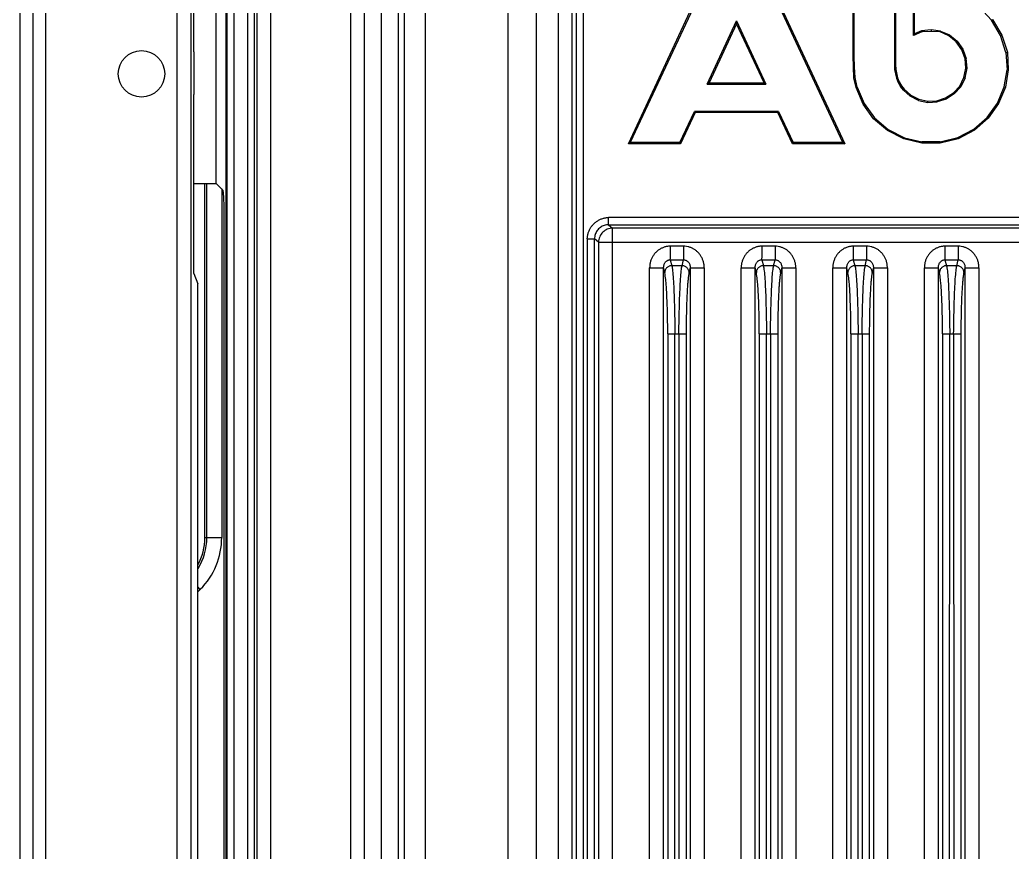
# Model space of a CAD drawing. Header units: millimetres. Extents: x -3132 to 28633, y 682 to 5849.
# Drawn here: x -813.8 to -743.4, y 2181.8 to 2240.9 of the extents above; entities that cross this region are included whole.
import ezdxf

# ---------------------------------------------------------------- set-up
doc = ezdxf.new("R2010")
doc.units = ezdxf.units.MM

msp = doc.modelspace()

# ---------------------------------------------------------------- linework, layer by layer
at = {"linetype": 'Continuous'}
for p, q in [((-813.804, 2425.883), (-813.804, 1997.445)), ((-812.887, 2425.883), (-812.887, 1998.486)), ((-786.939, 2104.595), (-786.939, 2411.041)), ((-788.165, 2378.354), (-788.165, 2105.401)), ((-779.17, 2354.387), (-779.17, 2117.202)), ((-799.17, 2348.058), (-799.17, 2126.058)), ((-799.117, 2345.044), (-799.117, 2129.072)), ((-798.599, 2129.548), (-798.599, 2344.567)), ((-797.653, 2344.558), (-797.653, 2129.558)), ((-797.153, 2129.532), (-797.153, 2344.584)), ((-796.995, 2344.822), (-796.995, 2129.294)), ((-795.995, 2129.243), (-795.995, 2344.872)), ((-790.336, 2344.872), (-790.336, 2129.243)), ((-789.337, 2129.171), (-789.337, 2344.945)), ((-799.187, 2344.075), (-799.187, 2130.04)), ((-775.606, 2343.949), (-775.606, 2130.167)), ((-774.612, 2130.167), (-774.612, 2343.949)), ((-777.17, 2339.817), (-777.17, 2134.298)), ((-811.97, 2134.889), (-811.97, 2339.4)), ((-774.324, 2337.487), (-774.324, 2136.629)), ((-773.81, 2136.629), (-773.81, 2337.487)), ((-802.653, 2329.82), (-802.653, 2144.572)), ((-801.654, 2144.572), (-801.654, 2329.82)), ((-785.033, 2296.363), (-785.033, 2180.505)), ((-786.508, 2179.129), (-786.506, 2294.987)), ((-801.467, 2238.615), (-801.467, 2251.238)), ((-754.666, 2238.338), (-754.67, 2246.681)), ((-754.583, 2238.338), (-754.583, 2246.594)), ((-751.741, 2246.594), (-751.741, 2237.754)), ((-751.653, 2246.681), (-751.648, 2237.755)), ((-799.869, 2229.281), (-799.869, 2244.835)), ((-770.615, 2232.092), (-765.52, 2243.022)), ((-760.359, 2243.022), (-755.264, 2232.092)), ((-765.465, 2242.935), (-770.478, 2232.18)), ((-755.401, 2232.18), (-760.415, 2242.935)), ((-750.392, 2239.774), (-750.392, 2242.976)), ((-750.305, 2239.904), (-750.305, 2242.898)), ((-744.836, 2240.863), (-745.69, 2241.778)), ((-744.836, 2240.863), (-744.765, 2240.915)), ((-744.765, 2240.915), (-744.123, 2239.805)), ((-765.026, 2236.333), (-762.94, 2240.808)), ((-762.94, 2240.604), (-764.89, 2236.42)), ((-762.94, 2240.808), (-762.94, 2240.604)), ((-762.94, 2240.808), (-760.853, 2236.333)), ((-760.99, 2236.42), (-762.94, 2240.604)), ((-744.203, 2239.77), (-744.836, 2240.863)), ((-749.796, 2240.038), (-750.392, 2239.774)), ((-750.305, 2239.904), (-750.392, 2239.774)), ((-749.818, 2240.102), (-750.305, 2239.904)), ((-749.138, 2240.191), (-749.818, 2240.102)), ((-749.818, 2240.102), (-749.793, 2240.018)), ((-749.139, 2240.06), (-749.796, 2240.038)), ((-748.482, 2240.032), (-749.139, 2240.06)), ((-749.138, 2240.191), (-749.133, 2240.101)), ((-748.458, 2240.094), (-749.138, 2240.191)), ((-748.458, 2240.094), (-748.491, 2240.013)), ((-747.87, 2239.743), (-748.482, 2240.032)), ((-748.458, 2240.094), (-747.824, 2239.818)), ((-747.824, 2239.818), (-747.87, 2239.743)), ((-747.346, 2239.32), (-747.87, 2239.743)), ((-747.824, 2239.818), (-747.281, 2239.381)), ((-744.203, 2239.77), (-744.123, 2239.805)), ((-743.828, 2238.572), (-744.203, 2239.77)), ((-744.123, 2239.805), (-743.719, 2238.589)), ((-747.281, 2239.381), (-747.346, 2239.32)), ((-746.953, 2238.767), (-747.346, 2239.32)), ((-747.281, 2239.381), (-746.875, 2238.808)), ((-746.875, 2238.808), (-746.953, 2238.767)), ((-746.875, 2238.808), (-746.632, 2238.147)), ((-801.467, 2238.615), (-801.45, 2238.527)), ((-801.45, 2238.527), (-801.45, 2235.589)), ((-754.583, 2238.338), (-754.67, 2238.338)), ((-754.649, 2237.529), (-754.666, 2238.338)), ((-754.575, 2237.533), (-754.583, 2238.338)), ((-746.705, 2238.128), (-746.953, 2238.767)), ((-746.632, 2238.147), (-746.718, 2238.127)), ((-746.678, 2237.453), (-746.705, 2238.128)), ((-746.577, 2237.448), (-746.632, 2238.147)), ((-743.828, 2238.572), (-743.739, 2238.583)), ((-743.828, 2238.572), (-743.739, 2237.338)), ((-743.719, 2238.589), (-743.674, 2237.334)), ((-754.575, 2237.533), (-754.662, 2237.528)), ((-754.617, 2236.776), (-754.649, 2237.529)), ((-754.515, 2236.788), (-754.575, 2237.533)), ((-751.741, 2237.754), (-751.653, 2237.755)), ((-751.741, 2237.754), (-751.73, 2237.363)), ((-751.648, 2237.755), (-751.643, 2237.373)), ((-746.8, 2236.791), (-746.678, 2237.453)), ((-746.717, 2236.762), (-746.577, 2237.448)), ((-746.577, 2237.448), (-746.665, 2237.451)), ((-754.458, 2236.092), (-754.617, 2236.776)), ((-754.515, 2236.788), (-754.602, 2236.779)), ((-754.374, 2236.118), (-754.515, 2236.788)), ((-751.73, 2237.363), (-751.643, 2237.373)), ((-751.73, 2237.363), (-751.598, 2236.752)), ((-751.643, 2237.373), (-751.514, 2236.779)), ((-751.598, 2236.752), (-751.514, 2236.779)), ((-751.598, 2236.752), (-751.469, 2236.449)), ((-751.514, 2236.779), (-751.39, 2236.488)), ((-747.103, 2236.191), (-746.8, 2236.791)), ((-746.717, 2236.762), (-747.03, 2236.141)), ((-746.717, 2236.762), (-746.8, 2236.791)), ((-743.943, 2236.128), (-743.739, 2237.338)), ((-743.674, 2237.334), (-743.858, 2236.103)), ((-743.739, 2237.338), (-743.651, 2237.335)), ((-765.026, 2236.333), (-764.89, 2236.42)), ((-765.026, 2236.333), (-760.853, 2236.333)), ((-764.89, 2236.42), (-760.99, 2236.42)), ((-760.853, 2236.333), (-760.99, 2236.42)), ((-754.374, 2236.118), (-754.458, 2236.092)), ((-753.964, 2234.902), (-754.458, 2236.092)), ((-754.374, 2236.118), (-753.887, 2234.946)), ((-751.469, 2236.449), (-751.39, 2236.488)), ((-751.469, 2236.449), (-751.302, 2236.165)), ((-751.39, 2236.488), (-751.23, 2236.213)), ((-751.302, 2236.165), (-751.23, 2236.213)), ((-751.099, 2235.9), (-751.302, 2236.165)), ((-751.23, 2236.213), (-751.035, 2235.96)), ((-747.547, 2235.698), (-747.103, 2236.191)), ((-747.03, 2236.141), (-747.49, 2235.631)), ((-747.03, 2236.141), (-747.103, 2236.191)), ((-744.416, 2234.986), (-743.943, 2236.128)), ((-743.858, 2236.103), (-744.339, 2234.944)), ((-743.943, 2236.128), (-743.858, 2236.103)), ((-801.467, 2235.501), (-801.45, 2235.589)), ((-801.467, 2222.878), (-801.467, 2235.501)), ((-751.099, 2235.9), (-751.035, 2235.96)), ((-750.612, 2235.475), (-751.099, 2235.9)), ((-751.035, 2235.96), (-750.563, 2235.548)), ((-750.612, 2235.475), (-750.563, 2235.548)), ((-750.024, 2235.176), (-750.612, 2235.475)), ((-750.563, 2235.548), (-749.994, 2235.259)), ((-748.722, 2235.139), (-748.102, 2235.345)), ((-748.102, 2235.345), (-747.547, 2235.698)), ((-748.064, 2235.265), (-748.102, 2235.345)), ((-747.49, 2235.631), (-748.064, 2235.265)), ((-747.49, 2235.631), (-747.547, 2235.698)), ((-753.887, 2234.946), (-753.964, 2234.902)), ((-753.214, 2233.87), (-753.964, 2234.902)), ((-753.887, 2234.946), (-753.149, 2233.93)), ((-750.024, 2235.176), (-749.994, 2235.259)), ((-750.024, 2235.176), (-749.374, 2235.03)), ((-749.994, 2235.259), (-749.366, 2235.125)), ((-749.374, 2235.03), (-749.368, 2235.118)), ((-749.374, 2235.03), (-748.706, 2235.059)), ((-749.366, 2235.125), (-748.722, 2235.139)), ((-748.706, 2235.059), (-748.722, 2235.146)), ((-748.064, 2235.265), (-748.706, 2235.059)), ((-745.143, 2233.964), (-744.416, 2234.986)), ((-744.339, 2234.944), (-745.078, 2233.905)), ((-744.416, 2234.986), (-744.339, 2234.944)), ((-766.963, 2232.18), (-765.93, 2234.395)), ((-765.874, 2234.308), (-766.907, 2232.092)), ((-765.93, 2234.395), (-765.874, 2234.308)), ((-759.95, 2234.395), (-765.93, 2234.395)), ((-760.005, 2234.308), (-765.874, 2234.308)), ((-759.95, 2234.395), (-760.005, 2234.308)), ((-758.972, 2232.092), (-760.005, 2234.308)), ((-759.95, 2234.395), (-758.916, 2232.18)), ((-753.149, 2233.93), (-753.214, 2233.87)), ((-752.232, 2233.037), (-753.214, 2233.87)), ((-753.149, 2233.93), (-752.183, 2233.11)), ((-746.096, 2233.133), (-745.143, 2233.964)), ((-745.078, 2233.905), (-746.047, 2233.06)), ((-745.143, 2233.964), (-745.078, 2233.905)), ((-752.183, 2233.11), (-752.232, 2233.037)), ((-751.062, 2232.444), (-752.232, 2233.037)), ((-752.183, 2233.11), (-751.031, 2232.526)), ((-751.031, 2232.526), (-751.062, 2232.444)), ((-751.031, 2232.526), (-749.779, 2232.22)), ((-748.493, 2232.221), (-747.241, 2232.535)), ((-747.21, 2232.453), (-748.482, 2232.133)), ((-747.241, 2232.535), (-746.096, 2233.133)), ((-747.241, 2232.535), (-747.21, 2232.453)), ((-746.047, 2233.06), (-747.21, 2232.453)), ((-746.096, 2233.133), (-746.047, 2233.06)), ((-770.478, 2232.18), (-770.615, 2232.092)), ((-766.907, 2232.092), (-770.615, 2232.092)), ((-766.963, 2232.18), (-770.478, 2232.18)), ((-766.963, 2232.18), (-766.907, 2232.092)), ((-758.916, 2232.18), (-758.972, 2232.092)), ((-755.264, 2232.092), (-758.972, 2232.092)), ((-755.401, 2232.18), (-758.916, 2232.18)), ((-755.401, 2232.18), (-755.264, 2232.092)), ((-749.79, 2232.132), (-751.062, 2232.444)), ((-749.779, 2232.22), (-749.79, 2232.132)), ((-748.482, 2232.133), (-749.79, 2232.132)), ((-748.493, 2232.221), (-749.779, 2232.22)), ((-748.493, 2232.221), (-748.482, 2232.133)), ((-801.467, 2229.281), (-799.869, 2229.281)), ((-800.665, 2204.142), (-800.665, 2229.281)), ((-800.53, 2204.142), (-800.542, 2229.281)), ((-799.368, 2228.78), (-799.869, 2229.281)), ((-799.477, 2228.889), (-799.477, 2204.142)), ((-799.309, 2126.058), (-799.309, 2227.719)), ((-772.018, 2226.348), (-772.018, 2226.86)), ((-710.323, 2226.86), (-772.018, 2226.86)), ((-772.018, 2226.348), (-771.731, 2226.107)), ((-772.018, 2226.348), (-710.323, 2226.348)), ((-771.731, 2226.1), (-771.731, 2226.107)), ((-710.61, 2226.107), (-771.731, 2226.107)), ((-771.731, 2225.707), (-771.731, 2225.971)), ((-771.731, 2225.5), (-771.731, 2225.707)), ((-773.531, 2225.35), (-773.531, 2136.629)), ((-773.531, 2225.35), (-773.017, 2225.35)), ((-773.017, 2136.629), (-773.017, 2225.35)), ((-772.729, 2225.109), (-773.017, 2225.35)), ((-772.729, 2225.109), (-772.729, 2130.167)), ((-772.729, 2225.109), (-772.721, 2225.109)), ((-772.721, 2225.109), (-772.387, 2225.108)), ((-772.387, 2225.108), (-772.191, 2225.109)), ((-772.191, 2225.109), (-771.813, 2225.111)), ((-771.813, 2225.111), (-771.734, 2225.111)), ((-771.735, 2130.167), (-771.734, 2225.111)), ((-771.734, 2225.111), (-710.606, 2225.109)), ((-767.631, 2224.074), (-767.631, 2224.822)), ((-766.71, 2224.822), (-767.631, 2224.822)), ((-766.71, 2224.822), (-766.71, 2223.86)), ((-761.131, 2224.074), (-761.131, 2224.822)), ((-760.21, 2224.822), (-761.131, 2224.822)), ((-760.21, 2224.822), (-760.21, 2223.86)), ((-754.631, 2224.074), (-754.631, 2224.822)), ((-753.71, 2224.822), (-754.631, 2224.822)), ((-753.71, 2224.822), (-753.71, 2223.86)), ((-748.131, 2224.074), (-748.131, 2224.822)), ((-747.21, 2224.822), (-748.131, 2224.822)), ((-747.21, 2224.822), (-747.21, 2223.86)), ((-769.107, 2128.67), (-769.106, 2223.299)), ((-767.655, 2223.86), (-767.534, 2223.443)), ((-767.655, 2223.86), (-766.71, 2223.86)), ((-766.807, 2223.443), (-767.534, 2223.443)), ((-766.807, 2223.443), (-766.71, 2223.86)), ((-766.229, 2223.299), (-766.315, 2222.929)), ((-766.229, 2223.299), (-766.229, 2142.248)), ((-766.229, 2223.299), (-765.235, 2223.299)), ((-765.235, 2223.299), (-765.235, 2141.249)), ((-762.606, 2142.248), (-762.606, 2223.299)), ((-761.155, 2223.86), (-761.034, 2223.443)), ((-761.155, 2223.86), (-760.21, 2223.86)), ((-760.307, 2223.443), (-761.034, 2223.443)), ((-760.307, 2223.443), (-760.21, 2223.86)), ((-759.729, 2223.299), (-759.815, 2222.929)), ((-759.729, 2223.299), (-759.729, 2140.114)), ((-759.729, 2223.299), (-758.735, 2223.299)), ((-758.735, 2223.299), (-758.734, 2128.67)), ((-756.107, 2128.67), (-756.106, 2223.299)), ((-754.655, 2223.86), (-753.71, 2223.86)), ((-754.655, 2223.86), (-754.534, 2223.443)), ((-753.807, 2223.443), (-754.534, 2223.443)), ((-753.807, 2223.443), (-753.71, 2223.86)), ((-753.229, 2223.299), (-753.315, 2222.929)), ((-753.229, 2223.299), (-753.229, 2128.667)), ((-753.229, 2223.299), (-752.235, 2223.299)), ((-752.235, 2223.299), (-752.234, 2128.67)), ((-749.607, 2128.67), (-749.606, 2223.299)), ((-748.155, 2223.86), (-747.21, 2223.86)), ((-748.155, 2223.86), (-748.034, 2223.443)), ((-747.307, 2223.443), (-748.034, 2223.443)), ((-747.307, 2223.443), (-747.21, 2223.86)), ((-746.729, 2223.299), (-746.815, 2222.929)), ((-746.729, 2223.299), (-746.729, 2128.667)), ((-746.729, 2223.299), (-745.735, 2223.299)), ((-745.735, 2223.299), (-745.734, 2128.67)), ((-801.467, 2222.878), (-801.17, 2222.162)), ((-768.112, 2128.667), (-768.112, 2223.28)), ((-768.033, 2222.96), (-768.112, 2223.28)), ((-761.533, 2222.96), (-761.612, 2223.28)), ((-761.612, 2142.248), (-761.612, 2223.28)), ((-755.112, 2128.667), (-755.112, 2223.28)), ((-755.033, 2222.96), (-755.112, 2223.28)), ((-748.612, 2128.667), (-748.612, 2223.28)), ((-748.533, 2222.96), (-748.612, 2223.28)), ((-801.17, 2144.293), (-801.17, 2222.162)), ((-767.824, 2218.614), (-767.824, 2135.129)), ((-767.824, 2218.614), (-766.517, 2218.614)), ((-767.325, 2135.129), (-767.31, 2218.614)), ((-767.031, 2218.614), (-767.016, 2135.129)), ((-766.516, 2218.967), (-766.517, 2218.731)), ((-766.517, 2218.731), (-766.517, 2135.129)), ((-761.324, 2218.614), (-760.017, 2218.614)), ((-761.324, 2218.614), (-761.324, 2135.129)), ((-760.825, 2135.129), (-760.81, 2218.614)), ((-760.531, 2218.614), (-760.516, 2135.129)), ((-760.016, 2218.967), (-760.017, 2218.731)), ((-760.017, 2218.731), (-760.017, 2135.129)), ((-754.824, 2218.614), (-753.517, 2218.614)), ((-754.824, 2218.614), (-754.824, 2135.129)), ((-754.325, 2135.129), (-754.31, 2218.614)), ((-754.031, 2218.614), (-754.016, 2135.129)), ((-753.516, 2218.967), (-753.517, 2218.731)), ((-753.517, 2218.731), (-753.517, 2135.129)), ((-748.324, 2218.614), (-747.017, 2218.614)), ((-748.324, 2218.614), (-748.324, 2135.129)), ((-747.825, 2135.129), (-747.81, 2218.614)), ((-747.531, 2218.614), (-747.516, 2135.129)), ((-747.016, 2218.967), (-747.017, 2218.731)), ((-747.017, 2218.731), (-747.017, 2135.129)), ((-800.665, 2204.142), (-799.477, 2204.142)), ((-800.996, 2200.473), (-801.17, 2200.648)), ((-801.17, 2200.299), (-800.996, 2200.473))]:
    msp.add_line(p, q, dxfattribs=at)
for points in [[(-799.309, 2227.719), (-799.327, 2228.241), (-799.347, 2228.626), (-799.368, 2228.781)], [(-773.531, 2225.35), (-773.529, 2225.402), (-773.526, 2225.454), (-773.52, 2225.507), (-773.512, 2225.56), (-773.503, 2225.614), (-773.491, 2225.667), (-773.477, 2225.719), (-773.462, 2225.772), (-773.444, 2225.824), (-773.425, 2225.875), (-773.404, 2225.926), (-773.381, 2225.976), (-773.356, 2226.026), (-773.329, 2226.075), (-773.3, 2226.123), (-773.27, 2226.17), (-773.237, 2226.216), (-773.204, 2226.261), (-773.168, 2226.305), (-773.131, 2226.348), (-773.092, 2226.389), (-773.052, 2226.429), (-773.011, 2226.467), (-772.968, 2226.504), (-772.924, 2226.539), (-772.879, 2226.573), (-772.833, 2226.605), (-772.786, 2226.635), (-772.738, 2226.663), (-772.689, 2226.69), (-772.64, 2226.714), (-772.59, 2226.737), (-772.539, 2226.758), (-772.488, 2226.777), (-772.436, 2226.794), (-772.384, 2226.809), (-772.332, 2226.822), (-772.28, 2226.833), (-772.227, 2226.842), (-772.174, 2226.85), (-772.122, 2226.855), (-772.069, 2226.858), (-772.018, 2226.86)], [(-772.018, 2226.348), (-772.096, 2226.345), (-772.175, 2226.335), (-772.252, 2226.32), (-772.328, 2226.299), (-772.402, 2226.272), (-772.473, 2226.239), (-772.541, 2226.201), (-772.606, 2226.157), (-772.668, 2226.109), (-772.725, 2226.056), (-772.778, 2225.998), (-772.827, 2225.937), (-772.87, 2225.871), (-772.909, 2225.803), (-772.941, 2225.732), (-772.968, 2225.658), (-772.989, 2225.583), (-773.005, 2225.506), (-773.014, 2225.428), (-773.017, 2225.35)], [(-771.731, 2226.107), (-771.82, 2226.103), (-771.918, 2226.089), (-772.016, 2226.065), (-772.112, 2226.03), (-772.204, 2225.987), (-772.29, 2225.934), (-772.369, 2225.874), (-772.435, 2225.814), (-772.496, 2225.747), (-772.555, 2225.669), (-772.608, 2225.582), (-772.652, 2225.49), (-772.686, 2225.394), (-772.711, 2225.296), (-772.725, 2225.198), (-772.729, 2225.109)], [(-771.734, 2225.111), (-771.733, 2225.27), (-771.731, 2225.5)], [(-771.731, 2225.971), (-771.731, 2226.066), (-771.731, 2226.1)], [(-767.631, 2224.822), (-767.68, 2224.821), (-767.73, 2224.82), (-767.779, 2224.816), (-767.829, 2224.811), (-767.878, 2224.803), (-767.928, 2224.794), (-767.978, 2224.782), (-768.027, 2224.769), (-768.076, 2224.754), (-768.125, 2224.737), (-768.174, 2224.718), (-768.222, 2224.697), (-768.269, 2224.674), (-768.316, 2224.65), (-768.362, 2224.623), (-768.407, 2224.595), (-768.452, 2224.565), (-768.497, 2224.532), (-768.54, 2224.498), (-768.583, 2224.462), (-768.624, 2224.425), (-768.664, 2224.385), (-768.703, 2224.344), (-768.74, 2224.302), (-768.776, 2224.258), (-768.811, 2224.214), (-768.843, 2224.168), (-768.874, 2224.121), (-768.903, 2224.073), (-768.93, 2224.025), (-768.955, 2223.975), (-768.978, 2223.925), (-768.999, 2223.874), (-769.019, 2223.823), (-769.037, 2223.771), (-769.052, 2223.719), (-769.066, 2223.666), (-769.077, 2223.613), (-769.087, 2223.561), (-769.095, 2223.508), (-769.1, 2223.455), (-769.104, 2223.403), (-769.105, 2223.35), (-769.106, 2223.299)], [(-766.381, 2224.784), (-766.489, 2224.805), (-766.599, 2224.818), (-766.71, 2224.822)], [(-765.235, 2223.299), (-765.236, 2223.351), (-765.238, 2223.404), (-765.242, 2223.457), (-765.248, 2223.51), (-765.256, 2223.564), (-765.266, 2223.617), (-765.278, 2223.67), (-765.292, 2223.722), (-765.307, 2223.775), (-765.325, 2223.827), (-765.344, 2223.878), (-765.366, 2223.929), (-765.389, 2223.979), (-765.414, 2224.028), (-765.441, 2224.077), (-765.469, 2224.124), (-765.5, 2224.17), (-765.531, 2224.216), (-765.565, 2224.26), (-765.599, 2224.302), (-765.636, 2224.344), (-765.673, 2224.383), (-765.712, 2224.422), (-765.751, 2224.458), (-765.792, 2224.493), (-765.834, 2224.526), (-765.876, 2224.558), (-765.919, 2224.587), (-765.963, 2224.615), (-766.008, 2224.641), (-766.053, 2224.666), (-766.099, 2224.688), (-766.145, 2224.709), (-766.192, 2224.728), (-766.239, 2224.744), (-766.286, 2224.759), (-766.334, 2224.773), (-766.381, 2224.784)], [(-761.131, 2224.822), (-761.18, 2224.821), (-761.23, 2224.82), (-761.279, 2224.816), (-761.329, 2224.811), (-761.378, 2224.803), (-761.428, 2224.794), (-761.478, 2224.782), (-761.527, 2224.769), (-761.576, 2224.754), (-761.625, 2224.737), (-761.674, 2224.718), (-761.722, 2224.697), (-761.769, 2224.674), (-761.816, 2224.65), (-761.862, 2224.623), (-761.907, 2224.595), (-761.952, 2224.565), (-761.997, 2224.532), (-762.04, 2224.498), (-762.083, 2224.462), (-762.124, 2224.425), (-762.164, 2224.385), (-762.203, 2224.344), (-762.24, 2224.302), (-762.276, 2224.258), (-762.311, 2224.214), (-762.343, 2224.168), (-762.374, 2224.121), (-762.403, 2224.073), (-762.43, 2224.025), (-762.455, 2223.975), (-762.478, 2223.925), (-762.499, 2223.874), (-762.519, 2223.823), (-762.537, 2223.771), (-762.552, 2223.719), (-762.566, 2223.666), (-762.577, 2223.613), (-762.587, 2223.561), (-762.595, 2223.508), (-762.6, 2223.455), (-762.604, 2223.403), (-762.605, 2223.35), (-762.606, 2223.299)], [(-759.881, 2224.784), (-759.989, 2224.805), (-760.099, 2224.818), (-760.21, 2224.822)], [(-758.735, 2223.299), (-758.736, 2223.351), (-758.738, 2223.404), (-758.742, 2223.457), (-758.748, 2223.51), (-758.756, 2223.564), (-758.766, 2223.617), (-758.778, 2223.67), (-758.792, 2223.722), (-758.807, 2223.775), (-758.825, 2223.827), (-758.844, 2223.878), (-758.866, 2223.929), (-758.889, 2223.979), (-758.914, 2224.028), (-758.941, 2224.077), (-758.969, 2224.124), (-759, 2224.17), (-759.031, 2224.216), (-759.065, 2224.26), (-759.099, 2224.302), (-759.136, 2224.344), (-759.173, 2224.383), (-759.212, 2224.422), (-759.251, 2224.458), (-759.292, 2224.493), (-759.334, 2224.526), (-759.376, 2224.558), (-759.419, 2224.587), (-759.463, 2224.615), (-759.508, 2224.641), (-759.553, 2224.666), (-759.599, 2224.688), (-759.645, 2224.709), (-759.692, 2224.728), (-759.739, 2224.744), (-759.786, 2224.759), (-759.834, 2224.773), (-759.881, 2224.784)], [(-754.631, 2224.822), (-754.68, 2224.821), (-754.73, 2224.82), (-754.779, 2224.816), (-754.829, 2224.811), (-754.878, 2224.803), (-754.928, 2224.794), (-754.978, 2224.782), (-755.027, 2224.769), (-755.076, 2224.754), (-755.125, 2224.737), (-755.174, 2224.718), (-755.222, 2224.697), (-755.269, 2224.674), (-755.316, 2224.65), (-755.362, 2224.623), (-755.407, 2224.595), (-755.452, 2224.565), (-755.497, 2224.532), (-755.54, 2224.498), (-755.583, 2224.462), (-755.624, 2224.425), (-755.664, 2224.385), (-755.703, 2224.344), (-755.74, 2224.302), (-755.776, 2224.258), (-755.811, 2224.214), (-755.843, 2224.168), (-755.874, 2224.121), (-755.903, 2224.073), (-755.93, 2224.025), (-755.955, 2223.975), (-755.978, 2223.925), (-755.999, 2223.874), (-756.019, 2223.823), (-756.037, 2223.771), (-756.052, 2223.719), (-756.066, 2223.666), (-756.077, 2223.613), (-756.087, 2223.561), (-756.095, 2223.508), (-756.1, 2223.455), (-756.104, 2223.403), (-756.105, 2223.35), (-756.106, 2223.299)], [(-753.381, 2224.784), (-753.489, 2224.805), (-753.599, 2224.818), (-753.71, 2224.822)], [(-752.235, 2223.299), (-752.236, 2223.351), (-752.238, 2223.404), (-752.242, 2223.457), (-752.248, 2223.51), (-752.256, 2223.564), (-752.266, 2223.617), (-752.278, 2223.67), (-752.292, 2223.722), (-752.307, 2223.775), (-752.325, 2223.827), (-752.344, 2223.878), (-752.366, 2223.929), (-752.389, 2223.979), (-752.414, 2224.028), (-752.441, 2224.077), (-752.469, 2224.124), (-752.5, 2224.17), (-752.531, 2224.216), (-752.565, 2224.26), (-752.599, 2224.302), (-752.636, 2224.344), (-752.673, 2224.383), (-752.712, 2224.422), (-752.751, 2224.458), (-752.792, 2224.493), (-752.834, 2224.526), (-752.876, 2224.558), (-752.919, 2224.587), (-752.963, 2224.615), (-753.008, 2224.641), (-753.053, 2224.666), (-753.099, 2224.688), (-753.145, 2224.709), (-753.192, 2224.728), (-753.239, 2224.744), (-753.286, 2224.759), (-753.334, 2224.773), (-753.381, 2224.784)], [(-748.131, 2224.822), (-748.18, 2224.821), (-748.23, 2224.82), (-748.279, 2224.816), (-748.329, 2224.811), (-748.378, 2224.803), (-748.428, 2224.794), (-748.478, 2224.782), (-748.527, 2224.769), (-748.576, 2224.754), (-748.625, 2224.737), (-748.674, 2224.718), (-748.722, 2224.697), (-748.769, 2224.674), (-748.816, 2224.65), (-748.862, 2224.623), (-748.907, 2224.595), (-748.952, 2224.565), (-748.997, 2224.532), (-749.04, 2224.498), (-749.083, 2224.462), (-749.124, 2224.425), (-749.164, 2224.385), (-749.203, 2224.344), (-749.24, 2224.302), (-749.276, 2224.258), (-749.311, 2224.214), (-749.343, 2224.168), (-749.374, 2224.121), (-749.403, 2224.073), (-749.43, 2224.025), (-749.455, 2223.975), (-749.478, 2223.925), (-749.499, 2223.874), (-749.519, 2223.823), (-749.537, 2223.771), (-749.552, 2223.719), (-749.566, 2223.666), (-749.577, 2223.613), (-749.587, 2223.561), (-749.595, 2223.508), (-749.6, 2223.455), (-749.604, 2223.403), (-749.605, 2223.35), (-749.606, 2223.299)], [(-746.881, 2224.784), (-746.989, 2224.805), (-747.099, 2224.818), (-747.21, 2224.822)], [(-745.735, 2223.299), (-745.736, 2223.351), (-745.738, 2223.404), (-745.742, 2223.457), (-745.748, 2223.51), (-745.756, 2223.564), (-745.766, 2223.617), (-745.778, 2223.67), (-745.792, 2223.722), (-745.807, 2223.775), (-745.825, 2223.827), (-745.844, 2223.878), (-745.866, 2223.929), (-745.889, 2223.979), (-745.914, 2224.028), (-745.941, 2224.077), (-745.969, 2224.124), (-746, 2224.17), (-746.031, 2224.216), (-746.065, 2224.26), (-746.099, 2224.302), (-746.136, 2224.344), (-746.173, 2224.383), (-746.212, 2224.422), (-746.251, 2224.458), (-746.292, 2224.493), (-746.334, 2224.526), (-746.376, 2224.558), (-746.419, 2224.587), (-746.463, 2224.615), (-746.508, 2224.641), (-746.553, 2224.666), (-746.599, 2224.688), (-746.645, 2224.709), (-746.692, 2224.728), (-746.739, 2224.744), (-746.786, 2224.759), (-746.834, 2224.773), (-746.881, 2224.784)], [(-767.655, 2223.86), (-767.648, 2223.883), (-767.643, 2223.911), (-767.638, 2223.945), (-767.635, 2223.983), (-767.632, 2224.026), (-767.631, 2224.074)], [(-761.155, 2223.86), (-761.148, 2223.883), (-761.143, 2223.911), (-761.138, 2223.945), (-761.135, 2223.983), (-761.132, 2224.026), (-761.131, 2224.074)], [(-754.655, 2223.86), (-754.648, 2223.883), (-754.643, 2223.911), (-754.638, 2223.945), (-754.635, 2223.983), (-754.632, 2224.026), (-754.631, 2224.074)], [(-748.155, 2223.86), (-748.148, 2223.883), (-748.143, 2223.911), (-748.138, 2223.945), (-748.135, 2223.983), (-748.132, 2224.026), (-748.131, 2224.074)], [(-769.106, 2223.299), (-768.291, 2223.299), (-768.248, 2223.298), (-768.211, 2223.297), (-768.179, 2223.294), (-768.153, 2223.292), (-768.133, 2223.288), (-768.119, 2223.285), (-768.112, 2223.28)], [(-768.111, 2223.28), (-768.112, 2223.338), (-768.107, 2223.396), (-768.098, 2223.453), (-768.084, 2223.508), (-768.067, 2223.556), (-768.048, 2223.597), (-768.025, 2223.638), (-767.999, 2223.677), (-767.972, 2223.71), (-767.946, 2223.737), (-767.921, 2223.76), (-767.897, 2223.778), (-767.874, 2223.793), (-767.846, 2223.809), (-767.814, 2223.823), (-767.776, 2223.838), (-767.735, 2223.849), (-767.694, 2223.856), (-767.654, 2223.86)], [(-767.534, 2223.443), (-767.58, 2223.44), (-767.625, 2223.434), (-767.669, 2223.423), (-767.713, 2223.408), (-767.754, 2223.39), (-767.794, 2223.368), (-767.832, 2223.343), (-767.867, 2223.314), (-767.9, 2223.283), (-767.929, 2223.249), (-767.956, 2223.212), (-767.978, 2223.173), (-767.997, 2223.133), (-768.012, 2223.091), (-768.023, 2223.048), (-768.03, 2223.004), (-768.033, 2222.96)], [(-767.534, 2223.443), (-767.519, 2223.369), (-767.505, 2223.282), (-767.491, 2223.182), (-767.478, 2223.069), (-767.465, 2222.944), (-767.453, 2222.808), (-767.441, 2222.659), (-767.429, 2222.5), (-767.419, 2222.33), (-767.408, 2222.15), (-767.398, 2221.96), (-767.389, 2221.761), (-767.38, 2221.553), (-767.372, 2221.338), (-767.364, 2221.114), (-767.356, 2220.884), (-767.349, 2220.648), (-767.343, 2220.406), (-767.337, 2220.159), (-767.331, 2219.908), (-767.326, 2219.653), (-767.321, 2219.396), (-767.317, 2219.136), (-767.313, 2218.875), (-767.31, 2218.614)], [(-767.031, 2218.614), (-767.028, 2218.875), (-767.024, 2219.136), (-767.02, 2219.396), (-767.015, 2219.653), (-767.01, 2219.908), (-767.004, 2220.159), (-766.998, 2220.406), (-766.992, 2220.648), (-766.985, 2220.884), (-766.977, 2221.114), (-766.969, 2221.338), (-766.961, 2221.554), (-766.952, 2221.761), (-766.943, 2221.96), (-766.933, 2222.15), (-766.922, 2222.33), (-766.912, 2222.5), (-766.9, 2222.659), (-766.888, 2222.808), (-766.876, 2222.944), (-766.863, 2223.069), (-766.85, 2223.182), (-766.836, 2223.282), (-766.822, 2223.369), (-766.807, 2223.443)], [(-766.308, 2222.96), (-766.311, 2223.004), (-766.318, 2223.048), (-766.329, 2223.091), (-766.344, 2223.133), (-766.363, 2223.173), (-766.385, 2223.212), (-766.411, 2223.249), (-766.441, 2223.283), (-766.473, 2223.314), (-766.509, 2223.343), (-766.547, 2223.368), (-766.587, 2223.39), (-766.628, 2223.408), (-766.672, 2223.423), (-766.716, 2223.434), (-766.761, 2223.44), (-766.807, 2223.443)], [(-766.71, 2223.86), (-766.669, 2223.859), (-766.627, 2223.853), (-766.585, 2223.844), (-766.545, 2223.831), (-766.511, 2223.817), (-766.482, 2223.802), (-766.458, 2223.787), (-766.434, 2223.771), (-766.41, 2223.75), (-766.383, 2223.725), (-766.356, 2223.694), (-766.328, 2223.658), (-766.303, 2223.617), (-766.281, 2223.572), (-766.262, 2223.523), (-766.247, 2223.471), (-766.236, 2223.415), (-766.23, 2223.358), (-766.229, 2223.299)], [(-762.606, 2223.299), (-761.791, 2223.299), (-761.748, 2223.298), (-761.711, 2223.297), (-761.679, 2223.294), (-761.653, 2223.292), (-761.633, 2223.288), (-761.619, 2223.285), (-761.612, 2223.28)], [(-761.611, 2223.28), (-761.612, 2223.338), (-761.607, 2223.396), (-761.598, 2223.453), (-761.584, 2223.508), (-761.567, 2223.556), (-761.548, 2223.597), (-761.525, 2223.638), (-761.499, 2223.677), (-761.472, 2223.71), (-761.446, 2223.737), (-761.421, 2223.76), (-761.397, 2223.778), (-761.374, 2223.793), (-761.346, 2223.809), (-761.314, 2223.823), (-761.276, 2223.838), (-761.235, 2223.849), (-761.194, 2223.856), (-761.154, 2223.86)], [(-761.034, 2223.443), (-761.08, 2223.44), (-761.125, 2223.434), (-761.169, 2223.423), (-761.213, 2223.408), (-761.254, 2223.39), (-761.294, 2223.368), (-761.332, 2223.343), (-761.367, 2223.314), (-761.4, 2223.283), (-761.429, 2223.249), (-761.456, 2223.212), (-761.478, 2223.173), (-761.497, 2223.133), (-761.512, 2223.091), (-761.523, 2223.048), (-761.53, 2223.004), (-761.533, 2222.96)], [(-761.034, 2223.443), (-761.019, 2223.369), (-761.005, 2223.282), (-760.991, 2223.182), (-760.978, 2223.069), (-760.965, 2222.944), (-760.953, 2222.808), (-760.941, 2222.659), (-760.929, 2222.5), (-760.919, 2222.33), (-760.908, 2222.15), (-760.898, 2221.96), (-760.889, 2221.761), (-760.88, 2221.553), (-760.872, 2221.338), (-760.864, 2221.114), (-760.856, 2220.884), (-760.849, 2220.648), (-760.843, 2220.406), (-760.837, 2220.159), (-760.831, 2219.908), (-760.826, 2219.653), (-760.821, 2219.396), (-760.817, 2219.136), (-760.813, 2218.875), (-760.81, 2218.614)], [(-760.531, 2218.614), (-760.528, 2218.875), (-760.524, 2219.136), (-760.52, 2219.396), (-760.515, 2219.653), (-760.51, 2219.908), (-760.504, 2220.159), (-760.498, 2220.406), (-760.492, 2220.648), (-760.485, 2220.884), (-760.477, 2221.114), (-760.469, 2221.338), (-760.461, 2221.554), (-760.452, 2221.761), (-760.443, 2221.96), (-760.433, 2222.15), (-760.422, 2222.33), (-760.412, 2222.5), (-760.4, 2222.659), (-760.388, 2222.808), (-760.376, 2222.944), (-760.363, 2223.069), (-760.35, 2223.182), (-760.336, 2223.282), (-760.322, 2223.369), (-760.307, 2223.443)], [(-759.808, 2222.96), (-759.811, 2223.004), (-759.818, 2223.048), (-759.829, 2223.091), (-759.844, 2223.133), (-759.863, 2223.173), (-759.885, 2223.212), (-759.911, 2223.249), (-759.941, 2223.283), (-759.973, 2223.314), (-760.009, 2223.343), (-760.047, 2223.368), (-760.087, 2223.39), (-760.128, 2223.408), (-760.172, 2223.423), (-760.216, 2223.434), (-760.261, 2223.44), (-760.307, 2223.443)], [(-760.21, 2223.86), (-760.169, 2223.859), (-760.127, 2223.853), (-760.085, 2223.844), (-760.045, 2223.831), (-760.011, 2223.817), (-759.982, 2223.802), (-759.958, 2223.787), (-759.934, 2223.771), (-759.91, 2223.75), (-759.883, 2223.725), (-759.856, 2223.694), (-759.828, 2223.658), (-759.803, 2223.617), (-759.781, 2223.572), (-759.762, 2223.523), (-759.747, 2223.471), (-759.736, 2223.415), (-759.73, 2223.358), (-759.729, 2223.299)], [(-756.106, 2223.299), (-755.291, 2223.299), (-755.248, 2223.298), (-755.211, 2223.297), (-755.179, 2223.294), (-755.153, 2223.292), (-755.133, 2223.288), (-755.119, 2223.285), (-755.112, 2223.28)], [(-755.111, 2223.28), (-755.112, 2223.338), (-755.107, 2223.396), (-755.098, 2223.453), (-755.084, 2223.508), (-755.067, 2223.556), (-755.048, 2223.597), (-755.025, 2223.638), (-754.999, 2223.677), (-754.972, 2223.71), (-754.946, 2223.737), (-754.921, 2223.76), (-754.897, 2223.778), (-754.874, 2223.793), (-754.846, 2223.809), (-754.814, 2223.823), (-754.776, 2223.838), (-754.735, 2223.849), (-754.694, 2223.856), (-754.654, 2223.86)], [(-754.534, 2223.443), (-754.58, 2223.44), (-754.625, 2223.434), (-754.669, 2223.423), (-754.713, 2223.408), (-754.754, 2223.39), (-754.794, 2223.368), (-754.832, 2223.343), (-754.867, 2223.314), (-754.9, 2223.283), (-754.929, 2223.249), (-754.956, 2223.212), (-754.978, 2223.173), (-754.997, 2223.133), (-755.012, 2223.091), (-755.023, 2223.048), (-755.03, 2223.004), (-755.033, 2222.96)], [(-754.534, 2223.443), (-754.519, 2223.369), (-754.505, 2223.282), (-754.491, 2223.182), (-754.478, 2223.069), (-754.465, 2222.944), (-754.453, 2222.808), (-754.441, 2222.659), (-754.429, 2222.5), (-754.419, 2222.33), (-754.408, 2222.15), (-754.398, 2221.96), (-754.389, 2221.761), (-754.38, 2221.553), (-754.372, 2221.338), (-754.364, 2221.114), (-754.356, 2220.884), (-754.349, 2220.648), (-754.343, 2220.406), (-754.337, 2220.159), (-754.331, 2219.908), (-754.326, 2219.653), (-754.321, 2219.396), (-754.317, 2219.136), (-754.313, 2218.875), (-754.31, 2218.614)], [(-754.031, 2218.614), (-754.028, 2218.875), (-754.024, 2219.136), (-754.02, 2219.396), (-754.015, 2219.653), (-754.01, 2219.908), (-754.004, 2220.159), (-753.998, 2220.406), (-753.992, 2220.648), (-753.985, 2220.884), (-753.977, 2221.114), (-753.969, 2221.338), (-753.961, 2221.554), (-753.952, 2221.761), (-753.943, 2221.96), (-753.933, 2222.15), (-753.922, 2222.33), (-753.912, 2222.5), (-753.9, 2222.659), (-753.888, 2222.808), (-753.876, 2222.944), (-753.863, 2223.069), (-753.85, 2223.182), (-753.836, 2223.282), (-753.822, 2223.369), (-753.807, 2223.443)], [(-753.308, 2222.96), (-753.311, 2223.004), (-753.318, 2223.048), (-753.329, 2223.091), (-753.344, 2223.133), (-753.363, 2223.173), (-753.385, 2223.212), (-753.411, 2223.249), (-753.441, 2223.283), (-753.473, 2223.314), (-753.509, 2223.343), (-753.547, 2223.368), (-753.587, 2223.39), (-753.628, 2223.408), (-753.672, 2223.423), (-753.716, 2223.434), (-753.761, 2223.44), (-753.807, 2223.443)], [(-753.71, 2223.86), (-753.669, 2223.859), (-753.627, 2223.853), (-753.585, 2223.844), (-753.545, 2223.831), (-753.511, 2223.817), (-753.482, 2223.802), (-753.458, 2223.787), (-753.434, 2223.771), (-753.41, 2223.75), (-753.383, 2223.725), (-753.356, 2223.694), (-753.328, 2223.658), (-753.303, 2223.617), (-753.281, 2223.572), (-753.262, 2223.523), (-753.247, 2223.471), (-753.236, 2223.415), (-753.23, 2223.358), (-753.229, 2223.299)], [(-749.606, 2223.299), (-748.791, 2223.299), (-748.748, 2223.298), (-748.711, 2223.297), (-748.679, 2223.294), (-748.653, 2223.292), (-748.633, 2223.288), (-748.619, 2223.285), (-748.612, 2223.28)], [(-748.611, 2223.28), (-748.612, 2223.338), (-748.607, 2223.396), (-748.598, 2223.453), (-748.584, 2223.508), (-748.567, 2223.556), (-748.548, 2223.597), (-748.525, 2223.638), (-748.499, 2223.677), (-748.472, 2223.71), (-748.446, 2223.737), (-748.421, 2223.76), (-748.397, 2223.778), (-748.374, 2223.793), (-748.346, 2223.809), (-748.314, 2223.823), (-748.276, 2223.838), (-748.235, 2223.849), (-748.194, 2223.856), (-748.154, 2223.86)], [(-748.034, 2223.443), (-748.08, 2223.44), (-748.125, 2223.434), (-748.169, 2223.423), (-748.213, 2223.408), (-748.254, 2223.39), (-748.294, 2223.368), (-748.332, 2223.343), (-748.367, 2223.314), (-748.4, 2223.283), (-748.429, 2223.249), (-748.456, 2223.212), (-748.478, 2223.173), (-748.497, 2223.133), (-748.512, 2223.091), (-748.523, 2223.048), (-748.53, 2223.004), (-748.533, 2222.96)], [(-748.034, 2223.443), (-748.019, 2223.369), (-748.005, 2223.282), (-747.991, 2223.182), (-747.978, 2223.069), (-747.965, 2222.944), (-747.953, 2222.808), (-747.941, 2222.659), (-747.929, 2222.5), (-747.919, 2222.33), (-747.908, 2222.15), (-747.898, 2221.96), (-747.889, 2221.761), (-747.88, 2221.553), (-747.872, 2221.338), (-747.864, 2221.114), (-747.856, 2220.884), (-747.849, 2220.648), (-747.843, 2220.406), (-747.837, 2220.159), (-747.831, 2219.908), (-747.826, 2219.653), (-747.821, 2219.396), (-747.817, 2219.136), (-747.813, 2218.875), (-747.81, 2218.614)], [(-747.531, 2218.614), (-747.528, 2218.875), (-747.524, 2219.136), (-747.52, 2219.396), (-747.515, 2219.653), (-747.51, 2219.908), (-747.504, 2220.159), (-747.498, 2220.406), (-747.492, 2220.648), (-747.485, 2220.884), (-747.477, 2221.114), (-747.469, 2221.338), (-747.461, 2221.554), (-747.452, 2221.761), (-747.443, 2221.96), (-747.433, 2222.15), (-747.422, 2222.33), (-747.412, 2222.5), (-747.4, 2222.659), (-747.388, 2222.808), (-747.376, 2222.944), (-747.363, 2223.069), (-747.35, 2223.182), (-747.336, 2223.282), (-747.322, 2223.369), (-747.307, 2223.443)], [(-746.808, 2222.96), (-746.811, 2223.004), (-746.818, 2223.048), (-746.829, 2223.091), (-746.844, 2223.133), (-746.863, 2223.173), (-746.885, 2223.212), (-746.911, 2223.249), (-746.941, 2223.283), (-746.973, 2223.314), (-747.009, 2223.343), (-747.047, 2223.368), (-747.087, 2223.39), (-747.128, 2223.408), (-747.172, 2223.423), (-747.216, 2223.434), (-747.261, 2223.44), (-747.307, 2223.443)], [(-747.21, 2223.86), (-747.169, 2223.859), (-747.127, 2223.853), (-747.085, 2223.844), (-747.045, 2223.831), (-747.011, 2223.817), (-746.982, 2223.802), (-746.958, 2223.787), (-746.934, 2223.771), (-746.91, 2223.75), (-746.883, 2223.725), (-746.856, 2223.694), (-746.828, 2223.658), (-746.803, 2223.617), (-746.781, 2223.572), (-746.762, 2223.523), (-746.747, 2223.471), (-746.736, 2223.415), (-746.73, 2223.358), (-746.729, 2223.299)], [(-767.824, 2218.614), (-767.825, 2218.908), (-767.827, 2219.204), (-767.83, 2219.502), (-767.834, 2219.797), (-767.84, 2220.088), (-767.847, 2220.377), (-767.855, 2220.66), (-767.865, 2220.925), (-767.875, 2221.173), (-767.884, 2221.386), (-767.894, 2221.566), (-767.902, 2221.72), (-767.91, 2221.853), (-767.918, 2221.968), (-767.925, 2222.064), (-767.933, 2222.156), (-767.943, 2222.249), (-767.954, 2222.348), (-767.966, 2222.456), (-767.98, 2222.572), (-767.995, 2222.697), (-768.013, 2222.827), (-768.033, 2222.96)], [(-766.315, 2222.929), (-766.322, 2222.895), (-766.329, 2222.857), (-766.336, 2222.816), (-766.343, 2222.772), (-766.35, 2222.724), (-766.357, 2222.673), (-766.364, 2222.619), (-766.371, 2222.561), (-766.377, 2222.501), (-766.384, 2222.437), (-766.39, 2222.37), (-766.397, 2222.301), (-766.403, 2222.228), (-766.409, 2222.152), (-766.415, 2222.074), (-766.421, 2221.992), (-766.427, 2221.908), (-766.432, 2221.821), (-766.438, 2221.732), (-766.443, 2221.64), (-766.448, 2221.546), (-766.453, 2221.449), (-766.458, 2221.35), (-766.463, 2221.249), (-766.468, 2221.147), (-766.472, 2221.042), (-766.476, 2220.935), (-766.48, 2220.827), (-766.484, 2220.717), (-766.487, 2220.606), (-766.491, 2220.494), (-766.494, 2220.381), (-766.497, 2220.266), (-766.5, 2220.151), (-766.502, 2220.035), (-766.505, 2219.918), (-766.507, 2219.8), (-766.509, 2219.682), (-766.51, 2219.563), (-766.512, 2219.444), (-766.513, 2219.325), (-766.514, 2219.205), (-766.516, 2218.967)], [(-761.324, 2218.614), (-761.325, 2218.908), (-761.327, 2219.204), (-761.33, 2219.502), (-761.334, 2219.797), (-761.34, 2220.088), (-761.347, 2220.377), (-761.355, 2220.66), (-761.365, 2220.925), (-761.375, 2221.173), (-761.384, 2221.386), (-761.394, 2221.566), (-761.402, 2221.72), (-761.41, 2221.853), (-761.418, 2221.968), (-761.425, 2222.064), (-761.433, 2222.156), (-761.443, 2222.249), (-761.454, 2222.348), (-761.466, 2222.456), (-761.48, 2222.572), (-761.495, 2222.697), (-761.513, 2222.827), (-761.533, 2222.96)], [(-759.815, 2222.929), (-759.822, 2222.895), (-759.829, 2222.857), (-759.836, 2222.816), (-759.843, 2222.772), (-759.85, 2222.724), (-759.857, 2222.673), (-759.864, 2222.619), (-759.871, 2222.561), (-759.877, 2222.501), (-759.884, 2222.437), (-759.89, 2222.37), (-759.897, 2222.301), (-759.903, 2222.228), (-759.909, 2222.152), (-759.915, 2222.074), (-759.921, 2221.992), (-759.927, 2221.908), (-759.932, 2221.821), (-759.938, 2221.732), (-759.943, 2221.64), (-759.948, 2221.546), (-759.953, 2221.449), (-759.958, 2221.35), (-759.963, 2221.249), (-759.968, 2221.147), (-759.972, 2221.042), (-759.976, 2220.935), (-759.98, 2220.827), (-759.984, 2220.717), (-759.987, 2220.606), (-759.991, 2220.494), (-759.994, 2220.381), (-759.997, 2220.266), (-760, 2220.151), (-760.002, 2220.035), (-760.005, 2219.918), (-760.007, 2219.8), (-760.009, 2219.682), (-760.01, 2219.563), (-760.012, 2219.444), (-760.013, 2219.325), (-760.014, 2219.205), (-760.016, 2218.967)], [(-754.824, 2218.614), (-754.825, 2218.908), (-754.827, 2219.204), (-754.83, 2219.502), (-754.834, 2219.797), (-754.84, 2220.088), (-754.847, 2220.377), (-754.855, 2220.66), (-754.865, 2220.925), (-754.875, 2221.173), (-754.884, 2221.386), (-754.894, 2221.566), (-754.902, 2221.72), (-754.91, 2221.853), (-754.918, 2221.968), (-754.925, 2222.064), (-754.933, 2222.156), (-754.943, 2222.249), (-754.954, 2222.348), (-754.966, 2222.456), (-754.98, 2222.572), (-754.995, 2222.697), (-755.013, 2222.827), (-755.033, 2222.96)], [(-753.315, 2222.929), (-753.322, 2222.895), (-753.329, 2222.857), (-753.336, 2222.816), (-753.343, 2222.772), (-753.35, 2222.724), (-753.357, 2222.673), (-753.364, 2222.619), (-753.371, 2222.561), (-753.377, 2222.501), (-753.384, 2222.437), (-753.39, 2222.37), (-753.397, 2222.301), (-753.403, 2222.228), (-753.409, 2222.152), (-753.415, 2222.074), (-753.421, 2221.992), (-753.427, 2221.908), (-753.432, 2221.821), (-753.438, 2221.732), (-753.443, 2221.64), (-753.448, 2221.546), (-753.453, 2221.449), (-753.458, 2221.35), (-753.463, 2221.249), (-753.468, 2221.147), (-753.472, 2221.042), (-753.476, 2220.935), (-753.48, 2220.827), (-753.484, 2220.717), (-753.487, 2220.606), (-753.491, 2220.494), (-753.494, 2220.381), (-753.497, 2220.266), (-753.5, 2220.151), (-753.502, 2220.035), (-753.505, 2219.918), (-753.507, 2219.8), (-753.509, 2219.682), (-753.51, 2219.563), (-753.512, 2219.444), (-753.513, 2219.325), (-753.514, 2219.205), (-753.516, 2218.967)], [(-748.324, 2218.614), (-748.325, 2218.908), (-748.327, 2219.204), (-748.33, 2219.502), (-748.334, 2219.797), (-748.34, 2220.088), (-748.347, 2220.377), (-748.355, 2220.66), (-748.365, 2220.925), (-748.375, 2221.173), (-748.384, 2221.386), (-748.394, 2221.566), (-748.402, 2221.72), (-748.41, 2221.853), (-748.418, 2221.968), (-748.425, 2222.064), (-748.433, 2222.156), (-748.443, 2222.249), (-748.454, 2222.348), (-748.466, 2222.456), (-748.48, 2222.572), (-748.495, 2222.697), (-748.513, 2222.827), (-748.533, 2222.96)], [(-746.815, 2222.929), (-746.822, 2222.895), (-746.829, 2222.857), (-746.836, 2222.816), (-746.843, 2222.772), (-746.85, 2222.724), (-746.857, 2222.673), (-746.864, 2222.619), (-746.871, 2222.561), (-746.877, 2222.501), (-746.884, 2222.437), (-746.89, 2222.37), (-746.897, 2222.301), (-746.903, 2222.228), (-746.909, 2222.152), (-746.915, 2222.074), (-746.921, 2221.992), (-746.927, 2221.908), (-746.932, 2221.821), (-746.938, 2221.732), (-746.943, 2221.64), (-746.948, 2221.546), (-746.953, 2221.449), (-746.958, 2221.35), (-746.963, 2221.249), (-746.968, 2221.147), (-746.972, 2221.042), (-746.976, 2220.935), (-746.98, 2220.827), (-746.984, 2220.717), (-746.987, 2220.606), (-746.991, 2220.494), (-746.994, 2220.381), (-746.997, 2220.266), (-747, 2220.151), (-747.002, 2220.035), (-747.005, 2219.918), (-747.007, 2219.8), (-747.009, 2219.682), (-747.01, 2219.563), (-747.012, 2219.444), (-747.013, 2219.325), (-747.014, 2219.205), (-747.016, 2218.967)]]:
    msp.add_lwpolyline(points, dxfattribs=at)
msp.add_circle((-805.17, 2237.058), 1.65, dxfattribs=at)
for radius, start, end in [(4, 331.11655, 0), (4.134, 328.03055, 360), (5.188, 315, 360)]:
    msp.add_arc((-804.665, 2204.142), radius, start, end, dxfattribs=at)

doc.saveas('drawing.dxf')
